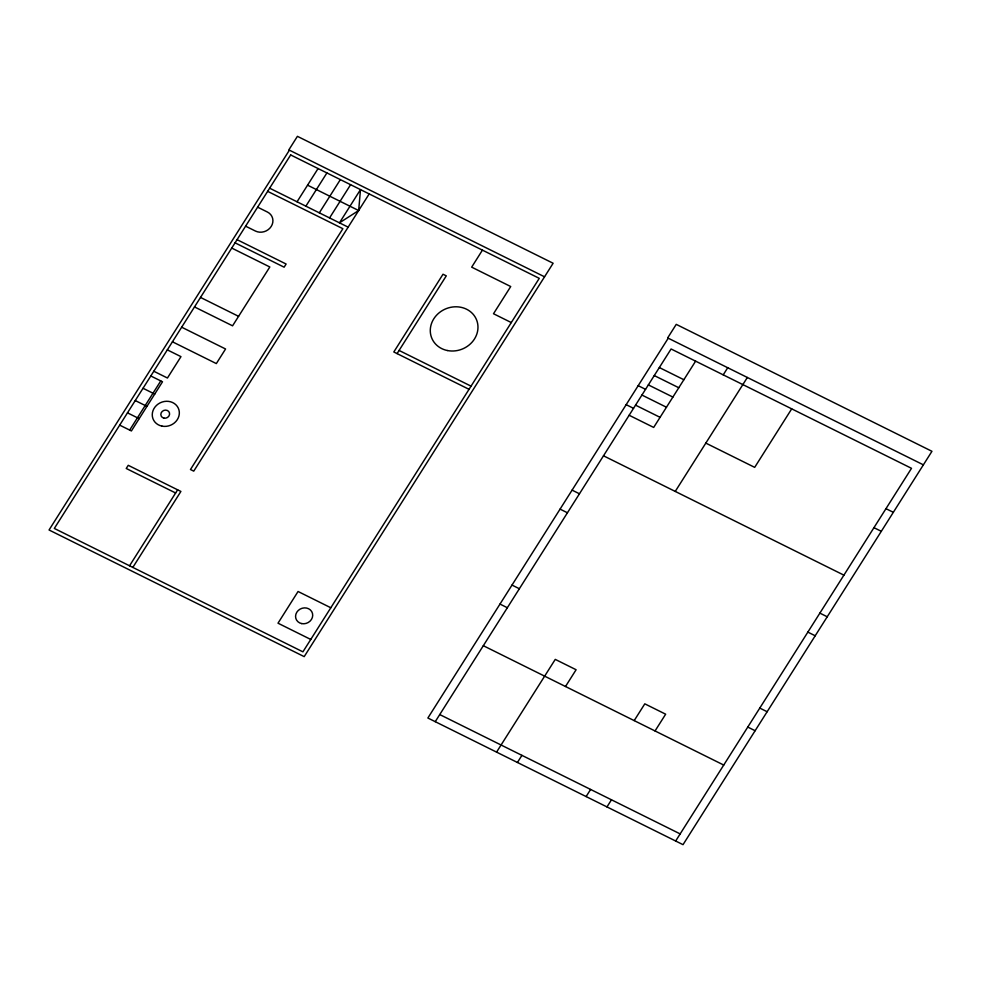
<?xml version="1.0" encoding="UTF-8"?>
<svg xmlns="http://www.w3.org/2000/svg" width="981" height="981" viewBox="0 0 981 981"><rect width="100%" height="100%" fill="white"/><g stroke="black" fill="none" stroke-linecap="round" stroke-linejoin="round"><path stroke-width="1.47" d="M358.666 210.535L360.493 189.603L339.463 222.834L358.666 210.535L307.568 185.176M289.407 150.154L49.05 529.985L304.196 656.632L553.125 263.251L297.415 136.334L288.843 149.885L544.541 276.801M129.664 430.083L160.774 380.922M297.047 201.792L318.077 168.548M305.876 206.169L326.906 172.938M319.315 212.84L340.346 179.609M329.567 217.929L350.597 184.698M129.553 565.779L177.635 489.813M132.827 567.41L180.896 491.444L128.253 465.313L126.242 468.477L175.624 492.989M369.175 193.919L193.748 471.138L190.473 469.519L342.872 228.696L267.641 191.344M397.084 353.601L446.281 275.857L443.007 274.239L393.81 351.983L469.041 389.322M482.431 250.143L471.677 267.151L510.721 286.538L493.504 313.736L511.297 322.565M668.233 338.2L427.875 718.018L683.021 844.666L931.95 451.297L676.24 324.368L667.669 337.918L923.379 464.847M435.245 721.673L671.09 348.978L911.508 468.317L675.664 841.011M695.615 361.155L653.677 427.434L629.14 415.257M723.218 374.852L727.73 367.728M496.57 752.12L555.258 659.391L576.105 669.741L565.497 686.504M675.247 491.42L747.35 377.477M517.428 762.47L521.929 755.345M791.704 408.856L754.683 467.361L705.817 443.105M586.111 796.572L590.623 789.447M634.192 720.606L644.799 703.831L665.658 714.193L655.038 730.955M606.969 806.922L611.482 799.797M659.33 367.544L683.867 379.721M654.266 375.564L678.791 387.74M269.64 188.18L348.145 227.151M648.355 384.895L672.892 397.072M638.19 385.68L645.547 389.334M885.966 508.673L893.335 512.327M641.93 395.061L666.455 407.238M257.623 207.175L267.433 212.043A11.674 10.497 -22.5 0 1 271.234 226.415A11.674 10.497 -22.5 0 1 255.416 231.038L245.606 226.17M635.541 405.153L660.066 417.33M626.172 404.675L633.53 408.329M873.948 527.668L881.318 531.322M237.059 239.671L286.121 264.024L284.122 267.188L235.06 242.834M231.737 248.07L269.824 266.979L232.571 325.827L194.496 306.93M399.083 350.438L471.052 386.158M603.487 455.797L843.905 575.148M200.504 297.427L238.579 316.336M572.095 490.132L579.452 493.786M819.871 613.125L827.228 616.779M560.077 509.127L567.435 512.781M807.853 632.12L815.211 635.774M181.669 327.2L225.569 348.991L216.335 363.583L172.435 341.793M167.322 349.874L180.97 356.643L167.444 378.016L153.796 371.235M150.804 375.981L162.503 381.781L131.405 430.941L119.694 425.141M143.03 388.268L154.728 394.08M512.008 585.081L519.366 588.735M759.785 708.086L767.142 711.728M135.255 400.555L146.954 406.367M127.469 412.842L139.179 418.654M499.991 604.075L507.349 607.73M747.767 727.068L755.125 730.722M483.314 645.706L723.733 765.057M330.818 607.754L298.065 591.494L278.003 623.193L310.756 639.453M439.746 714.56L680.164 833.899M290.67 154.949L54.323 528.44L302.921 651.838L539.268 278.346L290.67 154.949M161.951 426.122A13.734 12.348 -22.5 0 0 178.971 409.997A13.734 12.348 -22.5 0 0 156.47 405.411A13.734 12.348 -22.5 0 0 161.951 426.122M163.974 418.139A4.439 3.985 -22.5 0 0 169.468 412.927A4.439 3.985 -22.5 0 0 162.196 411.444A4.439 3.985 -22.5 0 0 163.974 418.139M447.361 350.524A24.194 21.741 -22.5 0 0 477.318 322.124A24.194 21.741 -22.5 0 0 437.71 314.055A24.194 21.741 -22.5 0 0 447.361 350.524M301.707 623.597A8.694 7.811 -22.5 0 0 312.473 613.383A8.694 7.811 -22.5 0 0 298.236 610.489A8.694 7.811 -22.5 0 0 301.707 623.597"/></g></svg>
